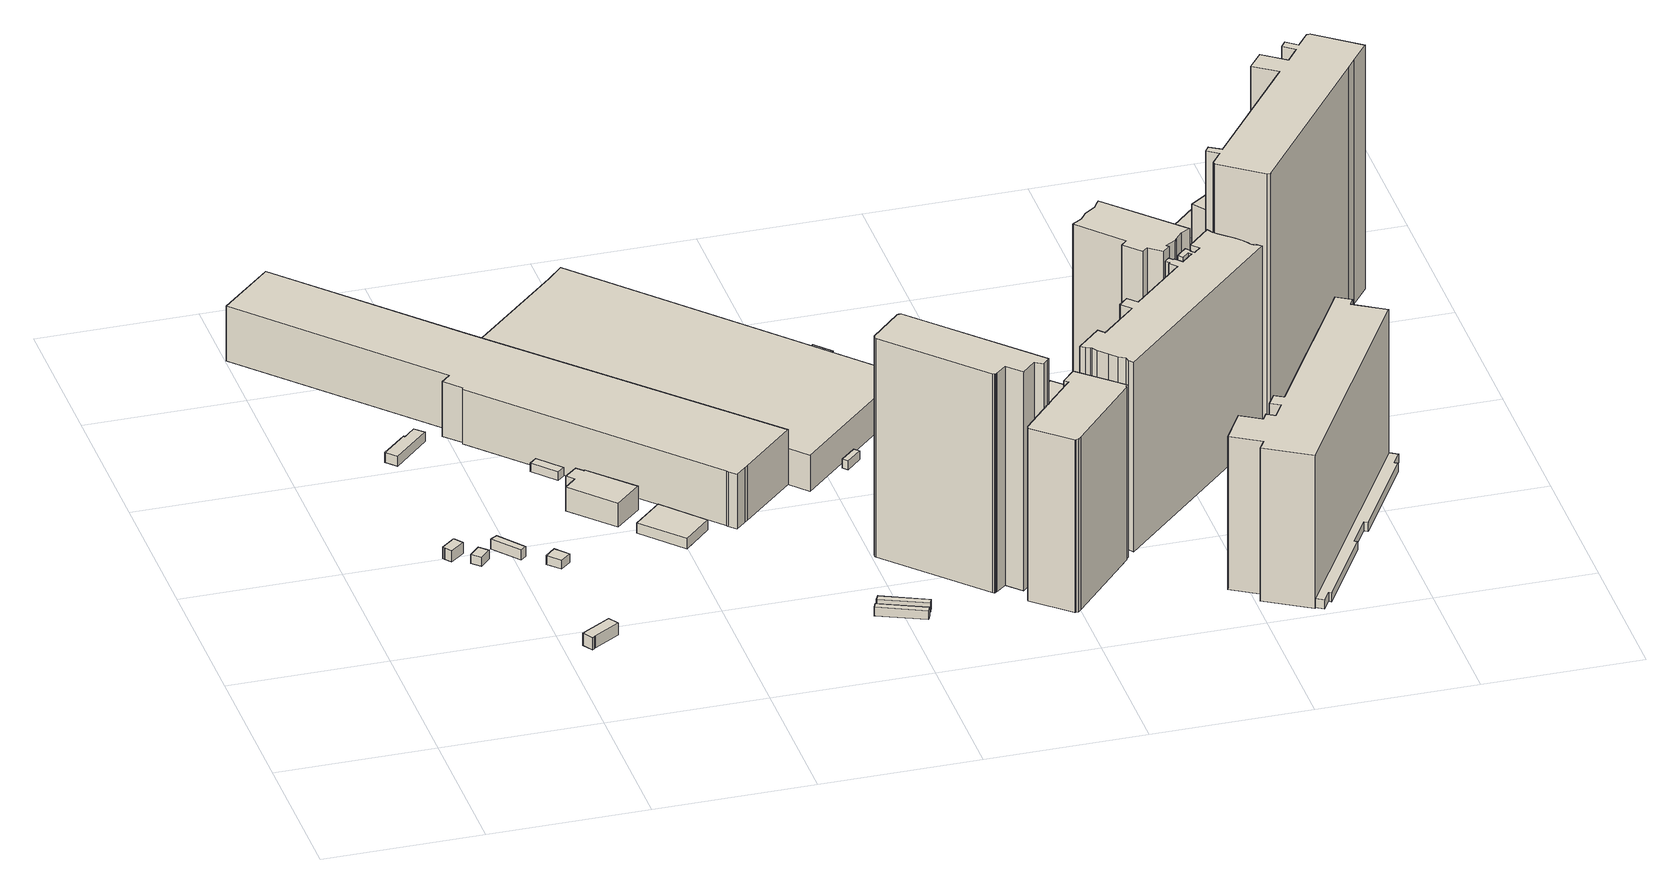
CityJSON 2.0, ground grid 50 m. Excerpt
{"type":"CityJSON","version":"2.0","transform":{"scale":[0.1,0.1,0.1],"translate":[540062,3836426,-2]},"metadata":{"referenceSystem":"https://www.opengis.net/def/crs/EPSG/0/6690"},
"CityObjects":{
"building1":{"type":"Building","attributes":{"計測周辺長":18.22,"1/2500図郭":56,"区名":"此花区","町丁目名称":"島屋５丁目","街区番号":1,"class":"3001","usage":"441","measuredHeight":3.8,"storeysAboveGround":1,"BuildingDetailAttribute.buildingRoofEdgeArea":19.94,"BuildingDetailAttribute.buildingStructureType":"610","BuildingDetailAttribute.buildingStructureOrgType":"2","BuildingDetailAttribute.detailedUsage":"1520","BuildingDetailAttribute.specifiedBuildingCoverageRate":0.6,"BuildingDetailAttribute.surveyYear":2017,"BuildingTsunamiRiskAttribute.description":"1","BuildingTsunamiRiskAttribute.rank":"3","BuildingTsunamiRiskAttribute.depth":4.12,"BuildingHighTideRiskAttribute.description":"1","BuildingHighTideRiskAttribute.rank":"4","BuildingHighTideRiskAttribute.depth":7.18,"BuildingIDAttribute.prefecture":"27","BuildingIDAttribute.city":"27104"},"geometry":[{"type":"Solid","lod":"1","boundaries":[[[[0,1,2,3,4,5,6,7]],[[6,8,9,7]],[[5,10,8,6]],[[4,11,10,5]],[[3,12,11,4]],[[2,13,12,3]],[[1,14,13,2]],[[0,15,14,1]],[[7,9,15,0]],[[8,10,11,12,13,14,15,9]]]]}]},
"building2":{"type":"Building","attributes":{"計測周辺長":16.26,"1/2500図郭":56,"区名":"此花区","町丁目名称":"島屋５丁目","街区番号":1,"class":"3001","usage":"441","storeysAboveGround":1,"BuildingDetailAttribute.buildingRoofEdgeArea":16.25,"BuildingDetailAttribute.buildingStructureType":"610","BuildingDetailAttribute.buildingStructureOrgType":"2","BuildingDetailAttribute.detailedUsage":"1520","BuildingDetailAttribute.specifiedBuildingCoverageRate":0.6,"BuildingDetailAttribute.surveyYear":2017,"BuildingTsunamiRiskAttribute.description":"1","BuildingTsunamiRiskAttribute.rank":"3","BuildingTsunamiRiskAttribute.depth":4.42,"BuildingHighTideRiskAttribute.description":"1","BuildingHighTideRiskAttribute.rank":"4","BuildingHighTideRiskAttribute.depth":7.48,"BuildingIDAttribute.prefecture":"27","BuildingIDAttribute.city":"27104"},"geometry":[{"type":"Solid","lod":"1","boundaries":[[[[16,17,18,19]],[[18,20,21,19]],[[17,22,20,18]],[[16,23,22,17]],[[19,21,23,16]],[[20,22,23,21]]]]}]},
"building3":{"type":"Building","attributes":{"計測周辺長":29.85,"1/2500図郭":56,"区名":"此花区","町丁目名称":"島屋５丁目","街区番号":1,"class":"3001","usage":"441","measuredHeight":4.2,"storeysAboveGround":1,"BuildingDetailAttribute.buildingRoofEdgeArea":41.91,"BuildingDetailAttribute.buildingStructureType":"610","BuildingDetailAttribute.buildingStructureOrgType":"2","BuildingDetailAttribute.detailedUsage":"1520","BuildingDetailAttribute.specifiedBuildingCoverageRate":0.6,"BuildingDetailAttribute.surveyYear":2017,"BuildingTsunamiRiskAttribute.description":"1","BuildingTsunamiRiskAttribute.rank":"3","BuildingTsunamiRiskAttribute.depth":3.91,"BuildingHighTideRiskAttribute.description":"1","BuildingHighTideRiskAttribute.rank":"4","BuildingHighTideRiskAttribute.depth":6.97,"BuildingIDAttribute.prefecture":"27","BuildingIDAttribute.city":"27104"},"geometry":[{"type":"Solid","lod":"1","boundaries":[[[[24,25,26,27,28,29,30,31]],[[30,32,33,31]],[[29,34,32,30]],[[28,35,34,29]],[[27,36,35,28]],[[26,37,36,27]],[[25,38,37,26]],[[24,39,38,25]],[[31,33,39,24]],[[32,34,35,36,37,38,39,33]]]]}]},
"building4":{"type":"Building","attributes":{"計測周辺長":26.08,"1/2500図郭":56,"区名":"此花区","町丁目名称":"島屋５丁目","街区番号":1,"class":"3001","usage":"441","measuredHeight":3.4,"storeysAboveGround":1,"BuildingDetailAttribute.buildingRoofEdgeArea":25.69,"BuildingDetailAttribute.buildingStructureType":"610","BuildingDetailAttribute.buildingStructureOrgType":"2","BuildingDetailAttribute.detailedUsage":"1520","BuildingDetailAttribute.specifiedBuildingCoverageRate":0.6,"BuildingDetailAttribute.surveyYear":2017,"BuildingTsunamiRiskAttribute.description":"1","BuildingTsunamiRiskAttribute.rank":"3","BuildingTsunamiRiskAttribute.depth":3.85,"BuildingHighTideRiskAttribute.description":"1","BuildingHighTideRiskAttribute.rank":"4","BuildingHighTideRiskAttribute.depth":6.91,"BuildingIDAttribute.prefecture":"27","BuildingIDAttribute.city":"27104"},"geometry":[{"type":"Solid","lod":"1","boundaries":[[[[40,41,42,43]],[[42,44,45,43]],[[41,46,44,42]],[[40,47,46,41]],[[43,45,47,40]],[[44,46,47,45]]]]}]},
"building5":{"type":"Building","attributes":{"計測周辺長":40.36,"1/2500図郭":56,"区名":"此花区","町丁目名称":"島屋５丁目","街区番号":1,"class":"3001","usage":"441","measuredHeight":3.3,"storeysAboveGround":1,"BuildingDetailAttribute.buildingRoofEdgeArea":66.56,"BuildingDetailAttribute.buildingStructureType":"610","BuildingDetailAttribute.buildingStructureOrgType":"2","BuildingDetailAttribute.detailedUsage":"1520","BuildingDetailAttribute.specifiedBuildingCoverageRate":0.6,"BuildingDetailAttribute.surveyYear":2017,"BuildingTsunamiRiskAttribute.description":"1","BuildingTsunamiRiskAttribute.rank":"3","BuildingTsunamiRiskAttribute.depth":4.07,"BuildingHighTideRiskAttribute.description":"1","BuildingHighTideRiskAttribute.rank":"4","BuildingHighTideRiskAttribute.depth":7.13,"BuildingIDAttribute.prefecture":"27","BuildingIDAttribute.city":"27104"},"geometry":[{"type":"Solid","lod":"1","boundaries":[[[[48,49,50,51,52,53]],[[52,54,55,53]],[[51,56,54,52]],[[50,57,56,51]],[[49,58,57,50]],[[48,59,58,49]],[[53,55,59,48]],[[54,56,57,58,59,55]]]]}]},
"building6":{"type":"Building","attributes":{"計測周辺長":19.12,"1/2500図郭":56,"区名":"此花区","町丁目名称":"島屋５丁目","街区番号":1,"class":"3001","usage":"441","storeysAboveGround":1,"BuildingDetailAttribute.buildingRoofEdgeArea":22.66,"BuildingDetailAttribute.buildingStructureType":"610","BuildingDetailAttribute.buildingStructureOrgType":"2","BuildingDetailAttribute.detailedUsage":"1520","BuildingDetailAttribute.specifiedBuildingCoverageRate":0.6,"BuildingDetailAttribute.surveyYear":2017,"BuildingTsunamiRiskAttribute.description":"1","BuildingTsunamiRiskAttribute.rank":"3","BuildingTsunamiRiskAttribute.depth":3.64,"BuildingHighTideRiskAttribute.description":"1","BuildingHighTideRiskAttribute.rank":"4","BuildingHighTideRiskAttribute.depth":6.7,"BuildingIDAttribute.prefecture":"27","BuildingIDAttribute.city":"27104"},"geometry":[{"type":"Solid","lod":"1","boundaries":[[[[60,61,62,63]],[[62,64,65,63]],[[61,66,64,62]],[[60,67,66,61]],[[63,65,67,60]],[[64,66,67,65]]]]}]},
"building7":{"type":"Building","attributes":{"計測周辺長":24.79,"1/2500図郭":56,"区名":"此花区","町丁目名称":"島屋５丁目","街区番号":1,"class":"3001","usage":"441","storeysAboveGround":1,"BuildingDetailAttribute.buildingRoofEdgeArea":28.25,"BuildingDetailAttribute.buildingStructureType":"610","BuildingDetailAttribute.buildingStructureOrgType":"2","BuildingDetailAttribute.detailedUsage":"1520","BuildingDetailAttribute.specifiedBuildingCoverageRate":0.6,"BuildingDetailAttribute.surveyYear":2017,"BuildingTsunamiRiskAttribute.description":"1","BuildingTsunamiRiskAttribute.rank":"3","BuildingTsunamiRiskAttribute.depth":3.85,"BuildingHighTideRiskAttribute.description":"1","BuildingHighTideRiskAttribute.rank":"4","BuildingHighTideRiskAttribute.depth":6.91,"BuildingIDAttribute.prefecture":"27","BuildingIDAttribute.city":"27104"},"geometry":[{"type":"Solid","lod":"1","boundaries":[[[[68,69,70,71]],[[70,72,73,71]],[[69,74,72,70]],[[68,75,74,69]],[[71,73,75,68]],[[72,74,75,73]]]]}]},
"building8":{"type":"Building","attributes":{"計測周辺長":63.34,"1/2500図郭":56,"区名":"此花区","町丁目名称":"島屋５丁目","街区番号":1,"class":"3001","usage":"441","measuredHeight":8.1,"storeysAboveGround":1,"BuildingDetailAttribute.buildingRoofEdgeArea":212.22,"BuildingDetailAttribute.buildingStructureType":"610","BuildingDetailAttribute.buildingStructureOrgType":"2","BuildingDetailAttribute.detailedUsage":"1520","BuildingDetailAttribute.specifiedBuildingCoverageRate":0.6,"BuildingDetailAttribute.surveyYear":2017,"BuildingTsunamiRiskAttribute.description":"1","BuildingTsunamiRiskAttribute.rank":"3","BuildingTsunamiRiskAttribute.depth":3.72,"BuildingHighTideRiskAttribute.description":"1","BuildingHighTideRiskAttribute.rank":"4","BuildingHighTideRiskAttribute.depth":6.78,"BuildingIDAttribute.prefecture":"27","BuildingIDAttribute.city":"27104"},"geometry":[{"type":"Solid","lod":"1","boundaries":[[[[76,77,78,79,80,81,82,83]],[[82,84,85,83]],[[81,86,84,82]],[[80,87,86,81]],[[79,88,87,80]],[[78,89,88,79]],[[77,90,89,78]],[[76,91,90,77]],[[83,85,91,76]],[[84,86,87,88,89,90,91,85]]]]}]},
"building9":{"type":"Building","attributes":{"計測周辺長":405.87,"1/2500図郭":56,"区名":"此花区","町丁目名称":"島屋５丁目","街区番号":1,"class":"3002","usage":"441","measuredHeight":18.5,"storeysAboveGround":1,"BuildingDetailAttribute.buildingRoofEdgeArea":4489.03,"BuildingDetailAttribute.buildingStructureType":"610","BuildingDetailAttribute.buildingStructureOrgType":"2","BuildingDetailAttribute.detailedUsage":"1520","BuildingDetailAttribute.specifiedBuildingCoverageRate":0.6,"BuildingDetailAttribute.surveyYear":2017,"BuildingTsunamiRiskAttribute.description":"1","BuildingTsunamiRiskAttribute.rank":"3","BuildingTsunamiRiskAttribute.depth":4.02,"BuildingHighTideRiskAttribute.description":"1","BuildingHighTideRiskAttribute.rank":"4","BuildingHighTideRiskAttribute.depth":6.97,"BuildingIDAttribute.prefecture":"27","BuildingIDAttribute.city":"27104"},"geometry":[{"type":"Solid","lod":"1","boundaries":[[[[92,93,94,95,96,97,98,99,100,101,102,103,104]],[[103,105,106,104]],[[102,107,105,103]],[[101,108,107,102]],[[100,109,108,101]],[[99,110,109,100]],[[98,111,110,99]],[[97,112,111,98]],[[96,113,112,97]],[[95,114,113,96]],[[94,115,114,95]],[[93,116,115,94]],[[92,117,116,93]],[[104,106,117,92]],[[105,107,108,109,110,111,112,113,114,115,116,117,106]]]]}]},
"building10":{"type":"Building","attributes":{"計測周辺長":58.04,"1/2500図郭":56,"区名":"此花区","町丁目名称":"島屋５丁目","街区番号":1,"class":"3001","usage":"441","measuredHeight":3.5,"storeysAboveGround":1,"BuildingDetailAttribute.buildingRoofEdgeArea":204.78,"BuildingDetailAttribute.buildingStructureType":"610","BuildingDetailAttribute.buildingStructureOrgType":"2","BuildingDetailAttribute.detailedUsage":"1520","BuildingDetailAttribute.specifiedBuildingCoverageRate":0.6,"BuildingDetailAttribute.surveyYear":2017,"BuildingTsunamiRiskAttribute.description":"1","BuildingTsunamiRiskAttribute.rank":"3","BuildingTsunamiRiskAttribute.depth":3.85,"BuildingHighTideRiskAttribute.description":"1","BuildingHighTideRiskAttribute.rank":"4","BuildingHighTideRiskAttribute.depth":6.91,"BuildingIDAttribute.prefecture":"27","BuildingIDAttribute.city":"27104"},"geometry":[{"type":"Solid","lod":"1","boundaries":[[[[118,119,120,121]],[[120,122,123,121]],[[119,124,122,120]],[[118,125,124,119]],[[121,123,125,118]],[[122,124,125,123]]]]}]},
"building11":{"type":"Building","attributes":{"class":"3003","BuildingDetailAttribute.specifiedBuildingCoverageRate":0.8,"BuildingDetailAttribute.surveyYear":2017,"BuildingTsunamiRiskAttribute.description":"1","BuildingTsunamiRiskAttribute.rank":"3","BuildingTsunamiRiskAttribute.depth":3.13,"BuildingHighTideRiskAttribute.description":"1","BuildingHighTideRiskAttribute.rank":"4","BuildingHighTideRiskAttribute.depth":6.2,"BuildingIDAttribute.prefecture":"27","BuildingIDAttribute.city":"27104"},"geometry":[{"type":"Solid","lod":"1","boundaries":[[[[126,127,128,129]],[[128,130,131,129]],[[127,132,130,128]],[[126,133,132,127]],[[129,131,133,126]],[[130,132,133,131]]]]}]},
"building12":{"type":"Building","attributes":{"class":"3003","BuildingDetailAttribute.specifiedBuildingCoverageRate":0.8,"BuildingDetailAttribute.surveyYear":2017,"BuildingTsunamiRiskAttribute.description":"1","BuildingTsunamiRiskAttribute.rank":"3","BuildingTsunamiRiskAttribute.depth":3.13,"BuildingHighTideRiskAttribute.description":"1","BuildingHighTideRiskAttribute.rank":"4","BuildingHighTideRiskAttribute.depth":6.2,"BuildingIDAttribute.prefecture":"27","BuildingIDAttribute.city":"27104"},"geometry":[{"type":"Solid","lod":"1","boundaries":[[[[134,135,136,137]],[[136,138,139,137]],[[135,140,138,136]],[[134,141,140,135]],[[137,139,141,134]],[[138,140,141,139]]]]}]},
"building13":{"type":"Building","attributes":{"計測周辺長":337.54,"1/2500図郭":56,"区名":"此花区","町丁目名称":"島屋５丁目","街区番号":1,"class":"3002","usage":"441","measuredHeight":12.2,"storeysAboveGround":2,"BuildingDetailAttribute.buildingRoofEdgeArea":6129.57,"BuildingDetailAttribute.buildingStructureType":"610","BuildingDetailAttribute.buildingStructureOrgType":"2","BuildingDetailAttribute.detailedUsage":"1520","BuildingDetailAttribute.specifiedBuildingCoverageRate":0.6,"BuildingDetailAttribute.surveyYear":2017,"BuildingTsunamiRiskAttribute.description":"1","BuildingTsunamiRiskAttribute.rank":"3","BuildingTsunamiRiskAttribute.depth":4.31,"BuildingHighTideRiskAttribute.description":"1","BuildingHighTideRiskAttribute.rank":"4","BuildingHighTideRiskAttribute.depth":7.38,"BuildingIDAttribute.prefecture":"27","BuildingIDAttribute.city":"27104"},"geometry":[{"type":"Solid","lod":"1","boundaries":[[[[142,143,144,145,146,147,148,149,150]],[[149,151,152,150]],[[148,153,151,149]],[[147,154,153,148]],[[146,155,154,147]],[[145,156,155,146]],[[144,157,156,145]],[[143,158,157,144]],[[142,159,158,143]],[[150,152,159,142]],[[151,153,154,155,156,157,158,159,152]]]]}]},
"building14":{"type":"Building","attributes":{"計測周辺長":129.33,"1/2500図郭":56,"区名":"此花区","町丁目名称":"島屋６丁目","街区番号":1,"class":"3002","usage":"454","measuredHeight":74.4,"storeysAboveGround":20,"BuildingDetailAttribute.buildingRoofEdgeArea":714.85,"BuildingDetailAttribute.buildingStructureType":"603","BuildingDetailAttribute.buildingStructureOrgType":"3","BuildingDetailAttribute.detailedUsage":"1930","BuildingDetailAttribute.specifiedBuildingCoverageRate":0.8,"BuildingDetailAttribute.surveyYear":2017,"BuildingTsunamiRiskAttribute.description":"1","BuildingTsunamiRiskAttribute.rank":"3","BuildingTsunamiRiskAttribute.depth":3.08,"BuildingHighTideRiskAttribute.description":"1","BuildingHighTideRiskAttribute.rank":"4","BuildingHighTideRiskAttribute.depth":6.16,"BuildingIDAttribute.prefecture":"27","BuildingIDAttribute.city":"27104"},"geometry":[{"type":"Solid","lod":"1","boundaries":[[[[160,161,162,163,164,165,166,167,168,169,170,171,172,173,174,175,176,177,178]],[[177,179,180,178]],[[176,181,179,177]],[[175,182,181,176]],[[174,183,182,175]],[[173,184,183,174]],[[172,185,184,173]],[[171,186,185,172]],[[170,187,186,171]],[[169,188,187,170]],[[168,189,188,169]],[[167,190,189,168]],[[166,191,190,167]],[[165,192,191,166]],[[164,193,192,165]],[[163,194,193,164]],[[162,195,194,163]],[[161,196,195,162]],[[160,197,196,161]],[[178,180,197,160]],[[179,181,182,183,184,185,186,187,188,189,190,191,192,193,194,195,196,197,180]]]]}]},
"building15":{"type":"Building","attributes":{"計測周辺長":17.09,"1/2500図郭":56,"区名":"此花区","町丁目名称":"島屋５丁目","街区番号":1,"class":"3001","usage":"441","storeysAboveGround":1,"BuildingDetailAttribute.buildingRoofEdgeArea":13.08,"BuildingDetailAttribute.buildingStructureType":"610","BuildingDetailAttribute.buildingStructureOrgType":"2","BuildingDetailAttribute.detailedUsage":"1520","BuildingDetailAttribute.specifiedBuildingCoverageRate":0.6,"BuildingDetailAttribute.surveyYear":2017,"BuildingTsunamiRiskAttribute.description":"1","BuildingTsunamiRiskAttribute.rank":"3","BuildingTsunamiRiskAttribute.depth":4.38,"BuildingHighTideRiskAttribute.description":"1","BuildingHighTideRiskAttribute.rank":"4","BuildingHighTideRiskAttribute.depth":7.44,"BuildingIDAttribute.prefecture":"27","BuildingIDAttribute.city":"27104"},"geometry":[{"type":"Solid","lod":"1","boundaries":[[[[198,199,200,201]],[[200,202,203,201]],[[199,204,202,200]],[[198,205,204,199]],[[201,203,205,198]],[[202,204,205,203]]]]}]},
"building16":{"type":"Building","attributes":{"class":"3004","measuredHeight":13.8,"BuildingDetailAttribute.specifiedBuildingCoverageRate":0.8,"BuildingDetailAttribute.surveyYear":2017,"BuildingTsunamiRiskAttribute.description":"1","BuildingTsunamiRiskAttribute.rank":"2","BuildingTsunamiRiskAttribute.depth":2.85,"BuildingHighTideRiskAttribute.description":"1","BuildingHighTideRiskAttribute.rank":"4","BuildingHighTideRiskAttribute.depth":6.32,"BuildingIDAttribute.prefecture":"27","BuildingIDAttribute.city":"27104"},"geometry":[{"type":"Solid","lod":"1","boundaries":[[[[206,207,208,209,210,211,212,213]],[[212,214,215,213]],[[211,216,214,212]],[[210,217,216,211]],[[209,218,217,210]],[[208,219,218,209]],[[207,220,219,208]],[[206,221,220,207]],[[213,215,221,206]],[[214,216,217,218,219,220,221,215]]]]}]},
"building17":{"type":"Building","attributes":{"計測周辺長":103.37,"1/2500図郭":56,"区名":"此花区","町丁目名称":"島屋６丁目","街区番号":1,"class":"3002","usage":"454","measuredHeight":58.7,"storeysAboveGround":20,"BuildingDetailAttribute.buildingRoofEdgeArea":573.03,"BuildingDetailAttribute.buildingStructureType":"603","BuildingDetailAttribute.buildingStructureOrgType":"3","BuildingDetailAttribute.detailedUsage":"1930","BuildingDetailAttribute.specifiedBuildingCoverageRate":0.8,"BuildingDetailAttribute.surveyYear":2017,"BuildingTsunamiRiskAttribute.description":"1","BuildingTsunamiRiskAttribute.rank":"3","BuildingTsunamiRiskAttribute.depth":3.01,"BuildingHighTideRiskAttribute.description":"1","BuildingHighTideRiskAttribute.rank":"4","BuildingHighTideRiskAttribute.depth":6.07,"BuildingIDAttribute.prefecture":"27","BuildingIDAttribute.city":"27104"},"geometry":[{"type":"Solid","lod":"1","boundaries":[[[[222,223,224,225,226,227,228,229,230,231,232,233,234,235,236,237,238]],[[237,239,240,238]],[[236,241,239,237]],[[235,242,241,236]],[[234,243,242,235]],[[233,244,243,234]],[[232,245,244,233]],[[231,246,245,232]],[[230,247,246,231]],[[229,248,247,230]],[[228,249,248,229]],[[227,250,249,228]],[[226,251,250,227]],[[225,252,251,226]],[[224,253,252,225]],[[223,254,253,224]],[[222,255,254,223]],[[238,240,255,222]],[[239,241,242,243,244,245,246,247,248,249,250,251,252,253,254,255,240]]]]}]},
"building18":{"type":"Building","attributes":{"計測周辺長":1030.32,"1/2500図郭":56,"区名":"此花区","町丁目名称":"島屋５丁目","街区番号":1,"class":"3001","usage":"441","measuredHeight":3.1,"storeysAboveGround":2,"BuildingDetailAttribute.buildingRoofEdgeArea":29138.14,"BuildingDetailAttribute.buildingStructureType":"610","BuildingDetailAttribute.buildingStructureOrgType":"2","BuildingDetailAttribute.detailedUsage":"1520","BuildingDetailAttribute.specifiedBuildingCoverageRate":0.6,"BuildingDetailAttribute.surveyYear":2017,"BuildingTsunamiRiskAttribute.description":"1","BuildingTsunamiRiskAttribute.rank":"3","BuildingTsunamiRiskAttribute.depth":4.19,"BuildingHighTideRiskAttribute.description":"1","BuildingHighTideRiskAttribute.rank":"4","BuildingHighTideRiskAttribute.depth":7.26,"BuildingIDAttribute.prefecture":"27","BuildingIDAttribute.city":"27104"},"geometry":[{"type":"Solid","lod":"1","boundaries":[[[[256,257,258,259,260,261,262,263]],[[262,264,265,263]],[[261,266,264,262]],[[260,267,266,261]],[[259,268,267,260]],[[258,269,268,259]],[[257,270,269,258]],[[256,271,270,257]],[[263,265,271,256]],[[264,266,267,268,269,270,271,265]]]]}]},
"building19":{"type":"Building","attributes":{"計測周辺長":150.16,"1/2500図郭":56,"区名":"此花区","町丁目名称":"島屋６丁目","街区番号":1,"class":"3004","usage":"431","measuredHeight":16.3,"storeysAboveGround":5,"BuildingDetailAttribute.buildingRoofEdgeArea":1193.73,"BuildingDetailAttribute.buildingStructureType":"603","BuildingDetailAttribute.buildingStructureOrgType":"3","BuildingDetailAttribute.detailedUsage":"1740","BuildingDetailAttribute.specifiedBuildingCoverageRate":0.8,"BuildingDetailAttribute.surveyYear":2017,"BuildingTsunamiRiskAttribute.description":"1","BuildingTsunamiRiskAttribute.rank":"3","BuildingTsunamiRiskAttribute.depth":3.19,"BuildingHighTideRiskAttribute.description":"1","BuildingHighTideRiskAttribute.rank":"4","BuildingHighTideRiskAttribute.depth":6.28,"BuildingIDAttribute.prefecture":"27","BuildingIDAttribute.city":"27104"},"geometry":[{"type":"Solid","lod":"1","boundaries":[[[[272,273,274,275,276,277,278,279]],[[278,280,281,279]],[[277,282,280,278]],[[276,283,282,277]],[[275,284,283,276]],[[274,285,284,275]],[[273,286,285,274]],[[272,287,286,273]],[[279,281,287,272]],[[280,282,283,284,285,286,287,281]]]]}]},
"building20":{"type":"Building","attributes":{"計測周辺長":222.85,"1/2500図郭":56,"区名":"此花区","町丁目名称":"島屋６丁目","街区番号":1,"class":"3002","usage":"412","measuredHeight":64.5,"storeysAboveGround":20,"BuildingDetailAttribute.buildingRoofEdgeArea":1238.23,"BuildingDetailAttribute.buildingStructureType":"603","BuildingDetailAttribute.buildingStructureOrgType":"3","BuildingDetailAttribute.detailedUsage":"1130","BuildingDetailAttribute.specifiedBuildingCoverageRate":0.8,"BuildingDetailAttribute.surveyYear":2017,"BuildingTsunamiRiskAttribute.description":"1","BuildingTsunamiRiskAttribute.rank":"2","BuildingTsunamiRiskAttribute.depth":2.8,"BuildingHighTideRiskAttribute.description":"1","BuildingHighTideRiskAttribute.rank":"4","BuildingHighTideRiskAttribute.depth":5.97,"BuildingIDAttribute.prefecture":"27","BuildingIDAttribute.city":"27104"},"geometry":[{"type":"Solid","lod":"1","boundaries":[[[[288,289,290,291,292,293,294,295,296,297,298,299,300,301,302,303,304,305,306,307,308,309,310,311,312,313,314,315,316,317,318,319,320,321,322,323,324,325,326,327,328,329,330,331,332,333]],[[332,334,335,333]],[[331,336,334,332]],[[330,337,336,331]],[[329,338,337,330]],[[328,339,338,329]],[[327,340,339,328]],[[326,341,340,327]],[[325,342,341,326]],[[324,343,342,325]],[[323,344,343,324]],[[322,345,344,323]],[[321,346,345,322]],[[320,347,346,321]],[[319,348,347,320]],[[318,349,348,319]],[[317,350,349,318]],[[316,351,350,317]],[[315,352,351,316]],[[314,353,352,315]],[[313,354,353,314]],[[312,355,354,313]],[[311,356,355,312]],[[310,357,356,311]],[[309,358,357,310]],[[308,359,358,309]],[[307,360,359,308]],[[306,361,360,307]],[[305,362,361,306]],[[304,363,362,305]],[[303,364,363,304]],[[302,365,364,303]],[[301,366,365,302]],[[300,367,366,301]],[[299,368,367,300]],[[298,369,368,299]],[[297,370,369,298]],[[296,371,370,297]],[[295,372,371,296]],[[294,373,372,295]],[[293,374,373,294]],[[292,375,374,293]],[[291,376,375,292]],[[290,377,376,291]],[[289,378,377,290]],[[288,379,378,289]],[[333,335,379,288]],[[334,336,337,338,339,340,341,342,343,344,345,346,347,348,349,350,351,352,353,354,355,356,357,358,359,360,361,362,363,364,365,366,367,368,369,370,371,372,373,374,375,376,377,378,379,335]]]]}]},
"building21":{"type":"Building","attributes":{"計測周辺長":97.14,"1/2500図郭":56,"区名":"此花区","町丁目名称":"島屋６丁目","街区番号":1,"class":"3002","usage":"412","measuredHeight":68,"storeysAboveGround":20,"BuildingDetailAttribute.buildingRoofEdgeArea":464.33,"BuildingDetailAttribute.buildingStructureType":"603","BuildingDetailAttribute.buildingStructureOrgType":"3","BuildingDetailAttribute.detailedUsage":"1130","BuildingDetailAttribute.specifiedBuildingCoverageRate":0.8,"BuildingDetailAttribute.surveyYear":2017,"BuildingTsunamiRiskAttribute.description":"1","BuildingTsunamiRiskAttribute.rank":"3","BuildingTsunamiRiskAttribute.depth":3,"BuildingHighTideRiskAttribute.description":"1","BuildingHighTideRiskAttribute.rank":"4","BuildingHighTideRiskAttribute.depth":6.09,"BuildingIDAttribute.prefecture":"27","BuildingIDAttribute.city":"27104"},"geometry":[{"type":"Solid","lod":"1","boundaries":[[[[380,381,382,383,384,385,386,387,388,389,390,391,392,393,394,395,396,397,398]],[[397,399,400,398]],[[396,401,399,397]],[[395,402,401,396]],[[394,403,402,395]],[[393,404,403,394]],[[392,405,404,393]],[[391,406,405,392]],[[390,407,406,391]],[[389,408,407,390]],[[388,409,408,389]],[[387,410,409,388]],[[386,411,410,387]],[[385,412,411,386]],[[384,413,412,385]],[[383,414,413,384]],[[382,415,414,383]],[[381,416,415,382]],[[380,417,416,381]],[[398,400,417,380]],[[399,401,402,403,404,405,406,407,408,409,410,411,412,413,414,415,416,417,400]]]]}]},
"building22":{"type":"Building","attributes":{"class":"3002","measuredHeight":32.3,"BuildingDetailAttribute.specifiedBuildingCoverageRate":0.8,"BuildingDetailAttribute.surveyYear":2017,"BuildingTsunamiRiskAttribute.description":"1","BuildingTsunamiRiskAttribute.rank":"2","BuildingTsunamiRiskAttribute.depth":2.81,"BuildingHighTideRiskAttribute.description":"1","BuildingHighTideRiskAttribute.rank":"4","BuildingHighTideRiskAttribute.depth":5.87,"BuildingIDAttribute.prefecture":"27","BuildingIDAttribute.city":"27104"},"geometry":[{"type":"Solid","lod":"1","boundaries":[[[[418,419,420,421]],[[420,422,423,421]],[[419,424,422,420]],[[418,425,424,419]],[[421,423,425,418]],[[422,424,425,423]]]]}]},
"building23":{"type":"Building","attributes":{"計測周辺長":234.61,"1/2500図郭":56,"区名":"此花区","町丁目名称":"島屋６丁目","街区番号":1,"class":"3002","usage":"412","measuredHeight":52.1,"storeysAboveGround":15,"BuildingDetailAttribute.buildingRoofEdgeArea":1571.82,"BuildingDetailAttribute.buildingStructureType":"603","BuildingDetailAttribute.buildingStructureOrgType":"3","BuildingDetailAttribute.detailedUsage":"1130","BuildingDetailAttribute.specifiedBuildingCoverageRate":0.8,"BuildingDetailAttribute.surveyYear":2017,"BuildingTsunamiRiskAttribute.description":"1","BuildingTsunamiRiskAttribute.rank":"2","BuildingTsunamiRiskAttribute.depth":2.81,"BuildingHighTideRiskAttribute.description":"1","BuildingHighTideRiskAttribute.rank":"4","BuildingHighTideRiskAttribute.depth":5.87,"BuildingIDAttribute.prefecture":"27","BuildingIDAttribute.city":"27104"},"geometry":[{"type":"Solid","lod":"1","boundaries":[[[[426,427,428,429,430,431,432,433,434,435,436,437,438,439,440,441,442,443]],[[442,444,445,443]],[[441,446,444,442]],[[440,447,446,441]],[[439,448,447,440]],[[438,449,448,439]],[[437,450,449,438]],[[436,451,450,437]],[[435,452,451,436]],[[434,453,452,435]],[[433,454,453,434]],[[432,455,454,433]],[[431,456,455,432]],[[430,457,456,431]],[[429,458,457,430]],[[428,459,458,429]],[[427,460,459,428]],[[426,461,460,427]],[[443,445,461,426]],[[444,446,447,448,449,450,451,452,453,454,455,456,457,458,459,460,461,445]]]]}]},
"building24":{"type":"Building","attributes":{"class":"3003","measuredHeight":3.9,"BuildingDetailAttribute.specifiedBuildingCoverageRate":0.8,"BuildingDetailAttribute.surveyYear":2017,"BuildingTsunamiRiskAttribute.description":"1","BuildingTsunamiRiskAttribute.rank":"2","BuildingTsunamiRiskAttribute.depth":2.8,"BuildingHighTideRiskAttribute.description":"1","BuildingHighTideRiskAttribute.rank":"4","BuildingHighTideRiskAttribute.depth":5.86,"BuildingIDAttribute.prefecture":"27","BuildingIDAttribute.city":"27104"},"geometry":[{"type":"Solid","lod":"1","boundaries":[[[[462,463,464,465,466,467,443,442]],[[443,468,469,442]],[[467,470,468,443]],[[466,471,470,467]],[[465,472,471,466]],[[464,473,472,465]],[[463,474,473,464]],[[462,475,474,463]],[[442,469,475,462]],[[468,470,471,472,473,474,475,469]]]]}]},
"building25":{"type":"Building","attributes":{"class":"3003","BuildingDetailAttribute.specifiedBuildingCoverageRate":0.8,"BuildingDetailAttribute.surveyYear":2017,"BuildingTsunamiRiskAttribute.description":"1","BuildingTsunamiRiskAttribute.rank":"2","BuildingTsunamiRiskAttribute.depth":2.82,"BuildingHighTideRiskAttribute.description":"1","BuildingHighTideRiskAttribute.rank":"4","BuildingHighTideRiskAttribute.depth":5.87,"BuildingIDAttribute.prefecture":"27","BuildingIDAttribute.city":"27104"},"geometry":[{"type":"Solid","lod":"1","boundaries":[[[[476,477,478,479,480,481,482,483,484,485,486,487]],[[486,488,489,487]],[[485,490,488,486]],[[484,491,490,485]],[[483,492,491,484]],[[482,493,492,483]],[[481,494,493,482]],[[480,495,494,481]],[[479,496,495,480]],[[478,497,496,479]],[[477,498,497,478]],[[476,499,498,477]],[[487,489,499,476]],[[488,490,491,492,493,494,495,496,497,498,499,489]]]]}]},
"building26":{"type":"Building","attributes":{"class":"3004","measuredHeight":5,"BuildingDetailAttribute.specifiedBuildingCoverageRate":0.8,"BuildingDetailAttribute.surveyYear":2017,"BuildingTsunamiRiskAttribute.description":"1","BuildingTsunamiRiskAttribute.rank":"3","BuildingTsunamiRiskAttribute.depth":3.05,"BuildingHighTideRiskAttribute.description":"1","BuildingHighTideRiskAttribute.rank":"4","BuildingHighTideRiskAttribute.depth":6.14,"BuildingIDAttribute.prefecture":"27","BuildingIDAttribute.city":"27104"},"geometry":[{"type":"Solid","lod":"1","boundaries":[[[[500,501,502,503]],[[502,504,505,503]],[[501,506,504,502]],[[500,507,506,501]],[[503,505,507,500]],[[504,506,507,505]]]]}]},
"building27":{"type":"Building","attributes":{"計測周辺長":36,"1/2500図郭":56,"区名":"此花区","町丁目名称":"島屋５丁目","街区番号":1,"class":"3001","usage":"441","storeysAboveGround":1,"BuildingDetailAttribute.buildingRoofEdgeArea":56,"BuildingDetailAttribute.buildingStructureType":"610","BuildingDetailAttribute.buildingStructureOrgType":"2","BuildingDetailAttribute.detailedUsage":"1520","BuildingDetailAttribute.specifiedBuildingCoverageRate":0.6,"BuildingDetailAttribute.surveyYear":2017,"BuildingTsunamiRiskAttribute.description":"1","BuildingTsunamiRiskAttribute.rank":"3","BuildingTsunamiRiskAttribute.depth":3.6,"BuildingHighTideRiskAttribute.description":"1","BuildingHighTideRiskAttribute.rank":"4","BuildingHighTideRiskAttribute.depth":6.7,"BuildingIDAttribute.prefecture":"27","BuildingIDAttribute.city":"27104"},"geometry":[{"type":"Solid","lod":"1","boundaries":[[[[508,509,510,511]],[[510,512,513,511]],[[509,514,512,510]],[[508,515,514,509]],[[511,513,515,508]],[[512,514,515,513]]]]}]},
"building28":{"type":"Building","attributes":{"計測周辺長":25.63,"1/2500図郭":56,"区名":"此花区","町丁目名称":"島屋５丁目","街区番号":1,"class":"3001","usage":"441","measuredHeight":3.3,"storeysAboveGround":1,"BuildingDetailAttribute.buildingRoofEdgeArea":26.8,"BuildingDetailAttribute.buildingStructureType":"610","BuildingDetailAttribute.buildingStructureOrgType":"2","BuildingDetailAttribute.detailedUsage":"1520","BuildingDetailAttribute.specifiedBuildingCoverageRate":0.6,"BuildingDetailAttribute.surveyYear":2017,"BuildingTsunamiRiskAttribute.description":"1","BuildingTsunamiRiskAttribute.rank":"3","BuildingTsunamiRiskAttribute.depth":3.88,"BuildingHighTideRiskAttribute.description":"1","BuildingHighTideRiskAttribute.rank":"4","BuildingHighTideRiskAttribute.depth":6.98,"BuildingIDAttribute.prefecture":"27","BuildingIDAttribute.city":"27104"},"geometry":[{"type":"Solid","lod":"1","boundaries":[[[[516,517,518,519]],[[518,520,521,519]],[[517,522,520,518]],[[516,523,522,517]],[[519,521,523,516]],[[520,522,523,521]]]]}]},
"building29":{"type":"Building","attributes":{"class":"3002","measuredHeight":45.1,"BuildingDetailAttribute.specifiedBuildingCoverageRate":0.8,"BuildingDetailAttribute.surveyYear":2017,"BuildingTsunamiRiskAttribute.description":"1","BuildingTsunamiRiskAttribute.rank":"3","BuildingTsunamiRiskAttribute.depth":3.04,"BuildingHighTideRiskAttribute.description":"1","BuildingHighTideRiskAttribute.rank":"4","BuildingHighTideRiskAttribute.depth":6.15,"BuildingIDAttribute.prefecture":"27","BuildingIDAttribute.city":"27104"},"geometry":[{"type":"Solid","lod":"1","boundaries":[[[[524,525,526,527]],[[526,528,529,527]],[[525,530,528,526]],[[524,531,530,525]],[[527,529,531,524]],[[528,530,531,529]]]]}]},
"building30":{"type":"Building","attributes":{"計測周辺長":41.32,"1/2500図郭":56,"区名":"此花区","町丁目名称":"島屋５丁目","街区番号":1,"class":"3001","usage":"441","measuredHeight":3.6,"storeysAboveGround":1,"BuildingDetailAttribute.buildingRoofEdgeArea":93.09,"BuildingDetailAttribute.buildingStructureType":"610","BuildingDetailAttribute.buildingStructureOrgType":"2","BuildingDetailAttribute.detailedUsage":"1520","BuildingDetailAttribute.specifiedBuildingCoverageRate":0.6,"BuildingDetailAttribute.surveyYear":2017,"BuildingTsunamiRiskAttribute.description":"1","BuildingTsunamiRiskAttribute.rank":"3","BuildingTsunamiRiskAttribute.depth":3.6,"BuildingHighTideRiskAttribute.description":"1","BuildingHighTideRiskAttribute.rank":"4","BuildingHighTideRiskAttribute.depth":6.71,"BuildingIDAttribute.prefecture":"27","BuildingIDAttribute.city":"27104"},"geometry":[{"type":"Solid","lod":"1","boundaries":[[[[532,533,534,535,536,537,538,539]],[[538,540,541,539]],[[537,542,540,538]],[[536,543,542,537]],[[535,544,543,536]],[[534,545,544,535]],[[533,546,545,534]],[[532,547,546,533]],[[539,541,547,532]],[[540,542,543,544,545,546,547,541]]]]}]},
"building31":{"type":"Building","attributes":{"class":"3001","BuildingDetailAttribute.specifiedBuildingCoverageRate":0.6,"BuildingDetailAttribute.surveyYear":2017,"BuildingTsunamiRiskAttribute.description":"1","BuildingTsunamiRiskAttribute.rank":"3","BuildingTsunamiRiskAttribute.depth":3.78,"BuildingHighTideRiskAttribute.description":"1","BuildingHighTideRiskAttribute.rank":"4","BuildingHighTideRiskAttribute.depth":6.88,"BuildingIDAttribute.prefecture":"27","BuildingIDAttribute.city":"27104"},"geometry":[{"type":"Solid","lod":"1","boundaries":[[[[548,549,550,551]],[[550,552,553,551]],[[549,554,552,550]],[[548,555,554,549]],[[551,553,555,548]],[[552,554,555,553]]]]}]},
"building32":{"type":"Building","attributes":{"計測周辺長":21.16,"1/2500図郭":56,"区名":"此花区","町丁目名称":"島屋５丁目","街区番号":1,"class":"3001","usage":"441","storeysAboveGround":1,"BuildingDetailAttribute.buildingRoofEdgeArea":27.68,"BuildingDetailAttribute.buildingStructureType":"610","BuildingDetailAttribute.buildingStructureOrgType":"2","BuildingDetailAttribute.detailedUsage":"1520","BuildingDetailAttribute.specifiedBuildingCoverageRate":0.6,"BuildingDetailAttribute.surveyYear":2017,"BuildingTsunamiRiskAttribute.description":"1","BuildingTsunamiRiskAttribute.rank":"3","BuildingTsunamiRiskAttribute.depth":3.78,"BuildingHighTideRiskAttribute.description":"1","BuildingHighTideRiskAttribute.rank":"4","BuildingHighTideRiskAttribute.depth":6.88,"BuildingIDAttribute.prefecture":"27","BuildingIDAttribute.city":"27104"},"geometry":[{"type":"Solid","lod":"1","boundaries":[[[[556,557,558,559]],[[558,560,561,559]],[[557,562,560,558]],[[556,563,562,557]],[[559,561,563,556]],[[560,562,563,561]]]]}]},
"building33":{"type":"Building","attributes":{"計測周辺長":224.64,"1/2500図郭":56,"区名":"此花区","町丁目名称":"島屋６丁目","街区番号":1,"class":"3002","usage":"412","measuredHeight":82.9,"storeysAboveGround":24,"BuildingDetailAttribute.buildingRoofEdgeArea":1464.18,"BuildingDetailAttribute.buildingStructureType":"610","BuildingDetailAttribute.buildingStructureOrgType":"2","BuildingDetailAttribute.detailedUsage":"1130","BuildingDetailAttribute.specifiedBuildingCoverageRate":0.8,"BuildingDetailAttribute.surveyYear":2017,"BuildingTsunamiRiskAttribute.description":"1","BuildingTsunamiRiskAttribute.rank":"2","BuildingTsunamiRiskAttribute.depth":2.77,"BuildingHighTideRiskAttribute.description":"1","BuildingHighTideRiskAttribute.rank":"4","BuildingHighTideRiskAttribute.depth":5.88,"BuildingIDAttribute.prefecture":"27","BuildingIDAttribute.city":"27104"},"geometry":[{"type":"Solid","lod":"1","boundaries":[[[[564,565,566,567,568,569,570,571,572,573,574,575,576,577,578,579,580,581,582,583,584]],[[583,585,586,584]],[[582,587,585,583]],[[581,588,587,582]],[[580,589,588,581]],[[579,590,589,580]],[[578,591,590,579]],[[577,592,591,578]],[[576,593,592,577]],[[575,594,593,576]],[[574,595,594,575]],[[573,596,595,574]],[[572,597,596,573]],[[571,598,597,572]],[[570,599,598,571]],[[569,600,599,570]],[[568,601,600,569]],[[567,602,601,568]],[[566,603,602,567]],[[565,604,603,566]],[[564,605,604,565]],[[584,586,605,564]],[[585,587,588,589,590,591,592,593,594,595,596,597,598,599,600,601,602,603,604,605,586]]]]}]},
"building34":{"type":"Building","attributes":{"計測周辺長":46.33,"1/2500図郭":56,"区名":"此花区","町丁目名称":"島屋５丁目","街区番号":1,"class":"3001","usage":"441","measuredHeight":8.3,"storeysAboveGround":2,"BuildingDetailAttribute.buildingRoofEdgeArea":123.53,"BuildingDetailAttribute.buildingStructureType":"603","BuildingDetailAttribute.buildingStructureOrgType":"3","BuildingDetailAttribute.detailedUsage":"1520","BuildingDetailAttribute.specifiedBuildingCoverageRate":0.6,"BuildingDetailAttribute.surveyYear":2017,"BuildingTsunamiRiskAttribute.description":"1","BuildingTsunamiRiskAttribute.rank":"3","BuildingTsunamiRiskAttribute.depth":3.52,"BuildingHighTideRiskAttribute.description":"1","BuildingHighTideRiskAttribute.rank":"4","BuildingHighTideRiskAttribute.depth":6.63,"BuildingIDAttribute.prefecture":"27","BuildingIDAttribute.city":"27104"},"geometry":[{"type":"Solid","lod":"1","boundaries":[[[[606,607,608,609,610]],[[609,611,612,610]],[[608,613,611,609]],[[607,614,613,608]],[[606,615,614,607]],[[610,612,615,606]],[[611,613,614,615,612]]]]}]}
},
"vertices":[
[349,1036,6],[367,1011,6],[322,976,6],[307,996,6],[306,997,6],[302,1003,6],[344,1038,6],[348,1037,6],[344,1038,44],[348,1037,44],[302,1003,44],[306,997,44],[307,996,44],[322,976,44],[367,1011,44],[349,1036,44],
[372,951,8],[405,984,8],[430,959,8],[398,926,8],[430,959,38],[398,926,38],[405,984,38],[372,951,38],
[578,388,10],[558,421,10],[563,424,10],[565,426,10],[652,479,10],[672,447,10],[588,396,10],[585,394,10],[588,396,52],[585,394,52],[672,447,52],[652,479,52],[565,426,52],[563,424,52],[558,421,52],[578,388,52],
[447,1002,14],[469,1015,14],[533,933,14],[515,918,14],[533,933,48],[515,918,48],[469,1015,48],[447,1002,48],
[289,1560,6],[366,1633,6],[368,1628,6],[405,1664,6],[433,1637,6],[319,1528,6],[433,1637,39],[319,1528,39],[405,1664,39],[368,1628,39],[366,1633,39],[289,1560,39],
[578,873,15],[610,904,15],[646,864,15],[614,836,15],[646,864,45],[614,836,45],[610,904,45],[578,873,45],
[678,1387,10],[700,1407,10],[764,1337,10],[741,1317,10],[764,1337,40],[741,1317,40],[700,1407,40],[678,1387,40],
[715,1147,12],[753,1182,12],[732,1205,12],[772,1240,12],[792,1220,12],[795,1223,12],[918,1094,12],[837,1018,12],[918,1094,93],[837,1018,93],[795,1223,93],[792,1220,93],[772,1240,93],[732,1205,93],[753,1182,93],[715,1147,93],
[1378,1119,6],[1209,960,6],[1198,951,6],[1167,922,6],[1147,943,6],[1142,949,6],[534,1595,6],[536,1603,6],[488,1652,6],[518,1680,6],[2,2227,6],[166,2381,6],[628,1891,6],[166,2381,192],[628,1891,192],[2,2227,192],[518,1680,192],[488,1652,192],[536,1603,192],[534,1595,192],[1142,949,192],[1147,943,192],[1167,922,192],[1198,951,192],[1209,960,192],[1378,1119,192],
[880,976,9],[969,1060,9],[1082,936,9],[996,852,9],[1082,936,44],[996,852,44],[969,1060,44],[880,976,44],
[1412,335,16],[1420,354,16],[1566,290,16],[1558,271,16],[1566,290,46],[1558,271,46],[1420,354,46],[1412,335,46],
[1429,372,17],[1438,391,17],[1582,329,17],[1574,309,17],[1582,329,47],[1574,309,47],[1438,391,47],[1429,372,47],
[1777,1460,5],[1767,1452,5],[1802,1415,5],[1797,1413,5],[1428,1064,5],[1378,1119,5],[628,1891,5],[972,2214,5],[1022,2265,5],[972,2214,128],[1022,2265,128],[628,1891,128],[1378,1119,128],[1428,1064,128],[1797,1413,128],[1802,1415,128],[1767,1452,128],[1777,1460,128],
[1949,387,19],[1933,372,19],[1910,387,19],[1865,343,19],[1822,388,19],[1788,359,19],[1784,357,19],[1782,356,19],[1779,356,19],[1775,359,19],[1504,642,19],[1503,645,19],[1503,648,19],[1504,655,19],[1601,751,19],[1605,752,19],[1609,752,19],[1614,752,19],[1956,395,19],[1614,752,763],[1956,395,763],[1609,752,763],[1605,752,763],[1601,751,763],[1504,655,763],[1503,648,763],[1503,645,763],[1504,642,763],[1775,359,763],[1779,356,763],[1782,356,763],[1784,357,763],[1788,359,763],[1822,388,763],[1865,343,763],[1910,387,763],[1933,372,763],[1949,387,763],
[1554,1165,5],[1602,1209,5],[1616,1195,5],[1568,1150,5],[1616,1195,35],[1568,1150,35],[1602,1209,35],[1554,1165,35],
[1693,719,16],[1723,748,16],[1693,780,16],[1839,919,16],[1867,890,16],[1885,906,16],[2119,661,16],[1925,476,16],[2119,661,154],[1925,476,154],[1885,906,154],[1867,890,154],[1839,919,154],[1693,780,154],[1723,748,154],[1693,719,154],
[2032,503,24],[2073,547,24],[2205,429,24],[2197,424,24],[2197,418,24],[1992,187,24],[1984,180,24],[1974,178,24],[1971,179,24],[1860,277,24],[1860,280,24],[1860,283,24],[1861,288,24],[1949,387,24],[1957,394,24],[1956,395,24],[2043,492,24],[1956,395,611],[2043,492,611],[1957,394,611],[1949,387,611],[1861,288,611],[1860,283,611],[1860,280,611],[1860,277,611],[1971,179,611],[1974,178,611],[1984,180,611],[1992,187,611],[2197,418,611],[2197,424,611],[2205,429,611],[2073,547,611],[2032,503,611],
[1646,1792,8],[1693,1740,8],[1691,1738,8],[1680,1728,8],[1668,1741,8],[1635,1711,8],[1600,1749,8],[1619,1767,8],[1600,1749,39],[1619,1767,39],[1635,1711,39],[1668,1741,39],[1680,1728,39],[1691,1738,39],[1693,1740,39],[1646,1792,39],
[1943,876,19],[1981,914,19],[1948,947,19],[2188,1186,19],[2387,987,19],[2349,949,19],[2385,914,19],[2144,674,19],[2385,914,182],[2144,674,182],[2349,949,182],[2387,987,182],[2188,1186,182],[1948,947,182],[1981,914,182],[1943,876,182],
[2218,474,22],[2214,488,22],[2194,501,22],[2171,523,22],[2145,553,22],[2135,568,22],[2131,571,22],[2118,577,22],[2104,587,22],[2179,659,22],[2197,640,22],[2308,747,22],[2280,777,22],[2309,805,22],[2336,777,22],[2500,934,22],[2479,956,22],[2483,960,22],[2472,971,22],[2487,986,22],[2498,974,22],[2501,977,22],[2522,955,22],[2558,989,22],[2550,998,22],[2529,978,22],[2516,992,22],[2548,1023,22],[2561,1009,22],[2558,1006,22],[2569,995,22],[2589,1014,22],[2567,1037,22],[2639,1107,22],[2640,1103,22],[2650,1087,22],[2664,1073,22],[2702,1040,22],[2720,1021,22],[2731,1005,22],[2736,996,22],[2744,989,22],[2753,986,22],[2762,980,22],[2766,974,22],[2229,457,22],[2766,974,666],[2229,457,666],[2762,980,666],[2753,986,666],[2744,989,666],[2736,996,666],[2731,1005,666],[2720,1021,666],[2702,1040,666],[2664,1073,666],[2650,1087,666],[2640,1103,666],[2639,1107,666],[2567,1037,666],[2589,1014,666],[2569,995,666],[2558,1006,666],[2561,1009,666],[2548,1023,666],[2516,992,666],[2529,978,666],[2550,998,666],[2558,989,666],[2522,955,666],[2501,977,666],[2498,974,666],[2487,986,666],[2472,971,666],[2483,960,666],[2479,956,666],[2500,934,666],[2336,777,666],[2309,805,666],[2280,777,666],[2308,747,666],[2197,640,666],[2179,659,666],[2104,587,666],[2118,577,666],[2131,571,666],[2135,568,666],[2145,553,666],[2171,523,666],[2194,501,666],[2214,488,666],[2218,474,666],
[2428,1006,19],[2410,991,19],[2362,1041,19],[2380,1059,19],[2258,1193,19],[2289,1212,19],[2298,1224,19],[2309,1239,19],[2327,1252,19],[2344,1264,19],[2353,1279,19],[2364,1295,19],[2576,1074,19],[2546,1058,19],[2523,1029,19],[2518,1023,19],[2485,1003,19],[2492,996,19],[2469,972,19],[2492,996,699],[2469,972,699],[2485,1003,699],[2518,1023,699],[2523,1029,699],[2546,1058,699],[2576,1074,699],[2364,1295,699],[2353,1279,699],[2344,1264,699],[2327,1252,699],[2309,1239,699],[2298,1224,699],[2289,1212,699],[2258,1193,699],[2380,1059,699],[2362,1041,699],[2410,991,699],[2428,1006,699],
[2611,427,18],[2647,489,18],[2697,460,18],[2662,398,18],[2697,460,341],[2662,398,341],[2647,489,341],[2611,427,341],
[2949,848,16],[2995,820,16],[2981,796,16],[3080,737,16],[2651,19,16],[2509,103,16],[2529,136,16],[2437,191,16],[2498,295,16],[2563,256,16],[2577,280,16],[2603,264,16],[2633,315,16],[2603,333,16],[2627,373,16],[2656,356,16],[2715,456,16],[2926,808,16],[2715,456,537],[2926,808,537],[2656,356,537],[2627,373,537],[2603,333,537],[2633,315,537],[2603,264,537],[2577,280,537],[2563,256,537],[2498,295,537],[2437,191,537],[2529,136,537],[2509,103,537],[2651,19,537],[3080,737,537],[2981,796,537],[2995,820,537],[2949,848,537],
[2662,487,16],[2757,645,16],[2769,637,16],[2831,741,16],[2843,733,16],[2898,825,16],[2926,808,55],[2715,456,55],[2898,825,55],[2843,733,55],[2831,741,55],[2769,637,55],[2757,645,55],[2662,487,55],
[3105,722,20],[3080,680,20],[3090,674,20],[2915,381,20],[2904,388,20],[2848,295,20],[2857,290,20],[2705,36,20],[2698,42,20],[2675,4,20],[2651,19,20],[3080,737,20],[2651,19,50],[3080,737,50],[2675,4,50],[2698,42,50],[2705,36,50],[2857,290,50],[2848,295,50],[2904,388,50],[2915,381,50],[3090,674,50],[3080,680,50],[3105,722,50],
[2632,1418,19],[2681,1454,19],[2753,1357,19],[2703,1324,19],[2753,1357,69],[2703,1324,69],[2681,1454,69],[2632,1418,69],
[2541,1831,8],[2643,1927,8],[2670,1898,8],[2569,1802,8],[2670,1898,38],[2569,1802,38],[2643,1927,38],[2541,1831,38],
[2626,1968,10],[2645,1986,10],[2715,1912,10],[2696,1894,10],[2715,1912,43],[2696,1894,43],[2645,1986,43],[2626,1968,43],
[2723,1562,17],[2835,1643,17],[2905,1547,17],[2793,1466,17],[2905,1547,469],[2793,1466,469],[2835,1643,469],[2723,1562,469],
[2797,2008,10],[2780,1992,10],[2800,1971,10],[2728,1903,10],[2670,1964,10],[2742,2032,10],[2752,2021,10],[2769,2037,10],[2752,2021,47],[2769,2037,47],[2742,2032,47],[2670,1964,47],[2728,1903,47],[2800,1971,47],[2780,1992,47],[2797,2008,47],
[2719,2063,9],[2732,2075,9],[2757,2048,9],[2744,2036,9],[2757,2048,39],[2744,2036,39],[2732,2075,39],[2719,2063,39],
[2802,2071,9],[2769,2037,9],[2728,2079,9],[2762,2113,9],[2728,2079,39],[2762,2113,39],[2769,2037,39],[2802,2071,39],
[2819,1069,19],[2807,1069,19],[2678,1163,19],[2675,1173,19],[2708,1217,19],[2672,1241,19],[2685,1260,19],[2722,1237,19],[3000,1603,19],[2927,1655,19],[2971,1712,19],[3043,1658,19],[3081,1709,19],[3044,1736,19],[3060,1758,19],[3095,1731,19],[3132,1780,19],[3143,1780,19],[3279,1676,19],[3223,1602,19],[3198,1569,19],[3223,1602,848],[3198,1569,848],[3279,1676,848],[3143,1780,848],[3132,1780,848],[3095,1731,848],[3060,1758,848],[3044,1736,848],[3081,1709,848],[3043,1658,848],[2971,1712,848],[2927,1655,848],[3000,1603,848],[2722,1237,848],[2685,1260,848],[2672,1241,848],[2708,1217,848],[2675,1173,848],[2678,1163,848],[2807,1069,848],[2819,1069,848],
[2786,2030,8],[2892,2133,8],[2900,2126,8],[2951,2074,8],[2844,1970,8],[2951,2074,91],[2844,1970,91],[2900,2126,91],[2892,2133,91],[2786,2030,91]
]}
